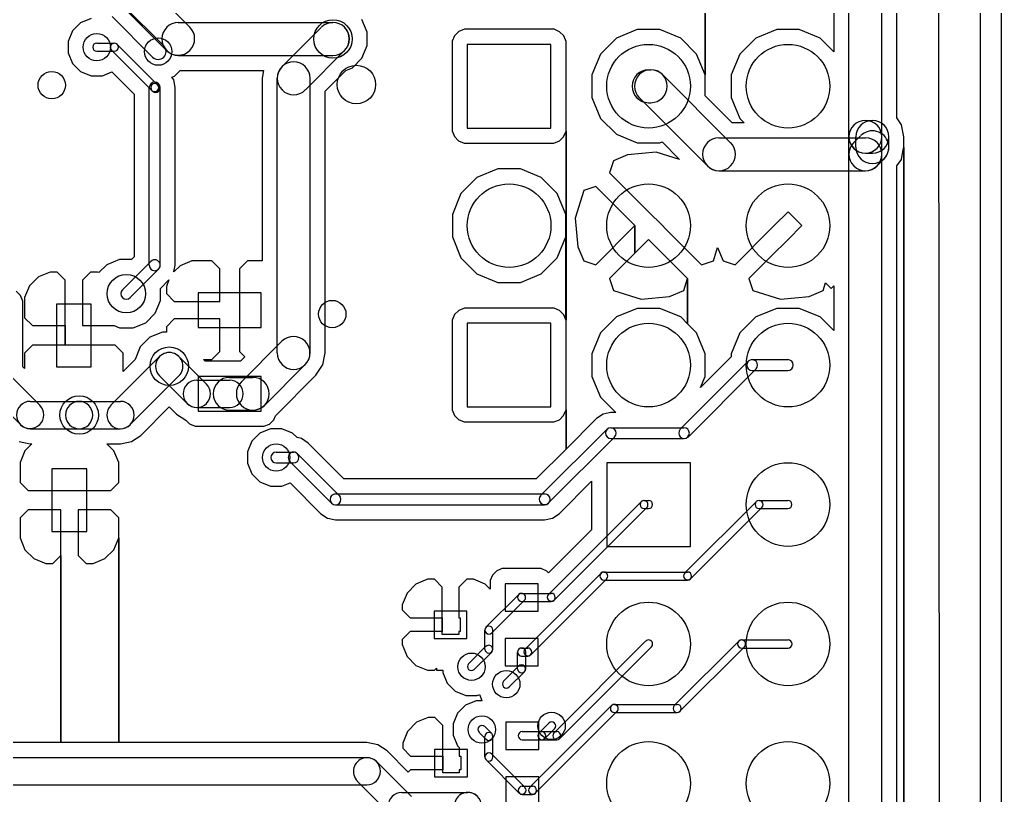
# Model space of a CAD drawing. Extents: x 32880 to 68030, y 27285 to 49782.
# Drawn here: x 60990 to 68030, y 32084 to 37648 of the extents above; entities that cross this region are included whole.
import ezdxf

# ---------------------------------------------------------------- set-up
doc = ezdxf.new("R2010")
doc.units = 0
doc.layers.add('BLACK', color=1, linetype='CONTINUOUS')

msp = doc.modelspace()

# ---------------------------------------------------------------- linework, layer by layer
at = {"layer": 'BLACK'}
for p, q in [((67880, 29207), (67880, 48207)), ((68030, 29207), (68030, 48207)), ((67574, 47912), (67585, 29401)), ((67574, 47912), (67585, 29401)), ((66937, 36808), (66937, 46382)), ((67173, 36808), (67173, 46382)), ((67281, 36943), (67281, 46382)), ((67281, 36943), (67281, 46382)), ((61689, 38115), (62210, 37594)), ((65907, 37251), (65907, 38089)), ((65907, 38089), (65907, 37251)), ((65907, 37251), (65907, 38089)), ((65907, 38089), (65907, 37251)), ((61522, 37948), (62043, 37427)), ((66829, 37923), (66829, 37417)), ((66829, 37923), (66829, 37417)), ((62023, 37459), (61733, 37749)), ((61943, 37379), (61653, 37669)), ((61426, 37625), (61368, 37567)), ((61426, 37625), (61368, 37567)), ((61502, 37656), (61426, 37625)), ((61502, 37656), (61426, 37625)), ((62128, 37627), (63236, 37627)), ((63482, 37558), (63445, 37648)), ((63482, 37558), (63445, 37648)), ((61368, 37567), (61337, 37491)), ((61368, 37567), (61337, 37491)), ((63153, 37592), (62872, 37311)), ((63482, 37461), (63482, 37558)), ((63482, 37461), (63482, 37558)), ((64109, 37532), (64092, 37492)), ((64109, 37532), (64092, 37492)), ((64139, 37562), (64109, 37532)), ((64139, 37562), (64109, 37532)), ((64179, 37578), (64139, 37562)), ((64179, 37578), (64139, 37562)), ((64779, 37578), (64179, 37578)), ((64779, 37578), (64179, 37578)), ((64822, 37578), (64779, 37578)), ((64822, 37578), (64779, 37578)), ((64862, 37561), (64822, 37578)), ((64862, 37561), (64822, 37578)), ((64892, 37531), (64862, 37561)), ((64892, 37531), (64862, 37561)), ((64908, 37491), (64892, 37531)), ((64908, 37491), (64892, 37531)), ((65419, 37577), (65269, 37515)), ((65419, 37577), (65269, 37515)), ((65581, 37577), (65419, 37577)), ((65581, 37577), (65419, 37577)), ((65731, 37515), (65581, 37577)), ((65731, 37515), (65581, 37577)), ((66419, 37577), (66269, 37515)), ((66419, 37577), (66269, 37515)), ((66581, 37577), (66419, 37577)), ((66581, 37577), (66419, 37577)), ((66731, 37515), (66581, 37577)), ((66731, 37515), (66581, 37577)), ((61337, 37491), (61337, 37409)), ((61337, 37491), (61337, 37409)), ((61543, 37479), (61669, 37479)), ((61690, 37470), (61979, 37181)), ((63445, 37370), (63482, 37461)), ((63445, 37370), (63482, 37461)), ((64092, 37492), (64092, 37449)), ((64092, 37492), (64092, 37449)), ((64800, 37470), (64200, 37470)), ((64200, 37470), (64200, 36870)), ((64800, 36870), (64800, 37470)), ((64908, 36891), (64908, 37491)), ((64908, 36891), (64908, 37491)), ((65269, 37515), (65155, 37401)), ((65269, 37515), (65155, 37401)), ((65845, 37401), (65731, 37515)), ((65845, 37401), (65731, 37515)), ((66269, 37515), (66155, 37401)), ((66269, 37515), (66155, 37401)), ((66829, 37417), (66731, 37515)), ((66829, 37417), (66731, 37515)), ((61337, 37409), (61368, 37333)), ((61337, 37409), (61368, 37333)), ((61543, 37421), (61669, 37421)), ((61649, 37429), (61938, 37140)), ((62128, 37391), (63236, 37391)), ((63320, 37425), (63039, 37144)), ((64092, 37449), (64092, 36849)), ((64092, 37449), (64092, 36849)), ((65155, 37401), (65093, 37251)), ((65155, 37401), (65093, 37251)), ((65907, 37251), (65845, 37401)), ((65907, 37251), (65845, 37401)), ((66155, 37401), (66093, 37251)), ((66155, 37401), (66093, 37251)), ((61368, 37333), (61426, 37275)), ((61368, 37333), (61426, 37275)), ((63376, 37301), (63445, 37370)), ((63376, 37301), (63445, 37370)), ((61426, 37275), (61502, 37244)), ((61426, 37275), (61502, 37244)), ((61502, 37244), (61584, 37244)), ((61502, 37244), (61584, 37244)), ((61584, 37244), (61652, 37273)), ((61584, 37244), (61652, 37273)), ((61652, 37273), (61812, 37113)), ((61652, 37273), (61812, 37113)), ((62082, 37236), (62101, 37243)), ((62082, 37236), (62101, 37243)), ((62101, 37243), (62141, 37283)), ((62101, 37243), (62141, 37283)), ((62141, 37283), (62739, 37283)), ((62141, 37283), (62739, 37283)), ((62739, 37283), (62729, 37227)), ((62739, 37283), (62729, 37227)), ((63181, 37134), (63328, 37282)), ((63181, 37134), (63328, 37282)), ((63328, 37282), (63376, 37301)), ((63328, 37282), (63376, 37301)), ((65093, 37251), (65093, 37089)), ((65093, 37251), (65093, 37089)), ((65500, 37288), (65516, 37288)), ((65600, 37253), (66088, 36765)), ((65907, 37100), (65907, 37251)), ((65907, 37100), (65907, 37251)), ((66093, 37251), (66093, 37089)), ((66093, 37251), (66093, 37089)), ((61980, 37180), (61985, 37175)), ((62095, 37216), (62082, 37236)), ((62095, 37216), (62082, 37236)), ((62106, 37160), (62095, 37216)), ((62106, 37160), (62095, 37216)), ((62729, 37227), (62729, 35918)), ((62729, 37227), (62729, 35918)), ((62837, 35257), (62837, 37227)), ((63073, 35257), (63073, 37227)), ((61812, 37113), (61812, 35947)), ((61812, 37113), (61812, 35947)), ((61920, 35886), (61920, 37160)), ((61939, 37139), (61944, 37134)), ((61998, 35886), (61998, 37160)), ((62106, 35886), (62106, 37160)), ((62106, 35886), (62106, 37160)), ((63181, 35257), (63181, 37134)), ((63181, 35257), (63181, 37134)), ((65093, 37089), (65155, 36939)), ((65093, 37089), (65155, 36939)), ((65434, 37087), (65922, 36599)), ((65500, 37052), (65516, 37052)), ((66099, 36908), (65907, 37100)), ((66099, 36908), (65907, 37100)), ((66093, 37089), (66155, 36939)), ((66093, 37089), (66155, 36939)), ((64908, 36848), (64908, 36891)), ((64908, 36848), (64908, 36891)), ((65155, 36939), (65269, 36825)), ((65155, 36939), (65269, 36825)), ((66186, 36908), (66099, 36908)), ((66186, 36908), (66099, 36908)), ((66155, 36939), (66186, 36908)), ((66155, 36939), (66186, 36908)), ((67055, 36925), (67105, 36925)), ((67314, 36893), (67281, 36943)), ((67314, 36893), (67281, 36943)), ((67331, 36807), (67314, 36893)), ((67331, 36807), (67314, 36893)), ((64092, 36849), (64108, 36809)), ((64092, 36849), (64108, 36809)), ((64200, 36870), (64800, 36870)), ((64891, 36808), (64908, 36848)), ((64891, 36808), (64908, 36848)), ((64908, 35491), (64908, 36848)), ((64908, 36848), (64908, 35491)), ((64908, 35491), (64908, 36848)), ((64908, 36848), (64908, 35491)), ((65269, 36825), (65419, 36763)), ((65269, 36825), (65419, 36763)), ((64108, 36809), (64138, 36779)), ((64108, 36809), (64138, 36779)), ((64138, 36779), (64178, 36762)), ((64138, 36779), (64178, 36762)), ((64178, 36762), (64221, 36762)), ((64178, 36762), (64221, 36762)), ((64221, 36762), (64821, 36762)), ((64221, 36762), (64821, 36762)), ((64821, 36762), (64861, 36778)), ((64821, 36762), (64861, 36778)), ((64861, 36778), (64891, 36808)), ((64861, 36778), (64891, 36808)), ((65419, 36763), (65581, 36763)), ((65419, 36763), (65581, 36763)), ((65581, 36763), (65597, 36770)), ((65581, 36763), (65597, 36770)), ((65597, 36770), (65722, 36645)), ((65597, 36770), (65722, 36645)), ((66005, 36800), (67055, 36800)), ((66937, 31957), (66937, 36807)), ((66972, 36766), (67021, 36815)), ((66987, 36733), (66987, 36807)), ((67173, 31957), (67173, 36807)), ((67223, 36733), (67223, 36807)), ((67331, 36732), (67331, 36807)), ((67331, 36732), (67331, 36807)), ((65554, 36697), (65349, 36678)), ((65554, 36697), (65349, 36678)), ((65722, 36645), (65554, 36697)), ((65722, 36645), (65554, 36697)), ((67055, 36689), (67105, 36689)), ((67314, 36646), (67327, 36714)), ((67314, 36646), (67327, 36714)), ((67327, 36714), (67331, 36731)), ((67327, 36714), (67331, 36731)), ((67331, 36731), (67330, 36732)), ((67330, 36732), (67331, 36732)), ((67331, 36731), (67330, 36732)), ((67330, 36732), (67331, 36732)), ((67331, 29883), (67331, 36731)), ((67331, 36731), (67331, 29883)), ((67331, 29883), (67331, 36731)), ((67331, 36731), (67331, 29883)), ((65248, 36635), (65220, 36549)), ((65248, 36635), (65220, 36549)), ((65349, 36678), (65248, 36635)), ((65349, 36678), (65248, 36635)), ((67139, 36599), (67188, 36648)), ((67281, 36598), (67313, 36645)), ((67281, 36598), (67313, 36645)), ((67313, 36645), (67314, 36646)), ((67313, 36645), (67314, 36646)), ((64419, 36577), (64269, 36515)), ((64419, 36577), (64269, 36515)), ((64581, 36577), (64419, 36577)), ((64581, 36577), (64419, 36577)), ((64731, 36515), (64581, 36577)), ((64731, 36515), (64581, 36577)), ((65220, 36549), (65479, 36290)), ((65220, 36549), (65479, 36290)), ((66005, 36564), (67055, 36564)), ((67281, 36597), (67281, 36598)), ((67281, 36597), (67281, 36598)), ((67281, 31957), (67281, 36597)), ((67281, 31957), (67281, 36597)), ((64269, 36515), (64155, 36401)), ((64269, 36515), (64155, 36401)), ((64845, 36401), (64731, 36515)), ((64845, 36401), (64731, 36515)), ((64155, 36401), (64093, 36251)), ((64155, 36401), (64093, 36251)), ((64907, 36251), (64845, 36401)), ((64907, 36251), (64845, 36401)), ((65035, 36422), (64973, 36224)), ((65035, 36422), (64973, 36224)), ((65121, 36450), (65035, 36422)), ((65121, 36450), (65035, 36422)), ((65401, 36170), (65121, 36450)), ((65401, 36170), (65121, 36450)), ((65479, 36290), (65500, 36269)), ((65479, 36290), (65500, 36269)), ((65500, 36269), (65599, 36170)), ((65500, 36269), (65599, 36170)), ((66401, 36170), (66500, 36269)), ((66401, 36170), (66500, 36269)), ((66500, 36269), (66599, 36170)), ((66500, 36269), (66599, 36170)), ((64093, 36251), (64093, 36089)), ((64093, 36251), (64093, 36089)), ((64907, 36089), (64907, 36251)), ((64907, 36089), (64907, 36251)), ((64973, 36224), (64992, 36019)), ((64973, 36224), (64992, 36019)), ((65121, 35890), (65401, 36170)), ((65121, 35890), (65401, 36170)), ((65401, 35972), (65401, 36170)), ((65401, 36170), (65401, 35972)), ((65401, 35972), (65401, 36170)), ((65401, 36170), (65401, 35972)), ((65599, 36170), (65620, 36149)), ((65599, 36170), (65620, 36149)), ((65620, 36149), (65879, 35890)), ((65620, 36149), (65879, 35890)), ((66121, 35890), (66380, 36149)), ((66121, 35890), (66380, 36149)), ((66380, 36149), (66401, 36170)), ((66380, 36149), (66401, 36170)), ((66599, 36170), (66500, 36071)), ((66599, 36170), (66500, 36071)), ((64093, 36089), (64155, 35939)), ((64093, 36089), (64155, 35939)), ((64845, 35939), (64907, 36089)), ((64845, 35939), (64907, 36089)), ((64907, 35494), (64907, 36089)), ((64907, 36089), (64907, 35494)), ((64907, 35494), (64907, 36089)), ((64907, 36089), (64907, 35494)), ((65500, 36071), (65401, 35972)), ((65500, 36071), (65401, 35972)), ((65780, 35791), (65500, 36071)), ((65780, 35791), (65500, 36071)), ((66479, 36050), (66401, 35972)), ((66479, 36050), (66401, 35972)), ((66500, 36071), (66479, 36050)), ((66500, 36071), (66479, 36050)), ((64992, 36019), (65035, 35918)), ((64992, 36019), (65035, 35918)), ((65965, 35918), (65994, 36013)), ((65965, 35918), (65994, 36013)), ((65994, 36013), (66035, 35918)), ((65994, 36013), (66035, 35918)), ((61706, 35927), (61616, 35890)), ((61706, 35927), (61616, 35890)), ((61792, 35927), (61706, 35927)), ((61792, 35927), (61706, 35927)), ((61728, 35710), (61931, 35913)), ((61812, 35947), (61792, 35927)), ((61812, 35947), (61792, 35927)), ((62225, 35918), (62141, 35883)), ((62225, 35918), (62141, 35883)), ((62316, 35918), (62225, 35918)), ((62316, 35918), (62225, 35918)), ((62369, 35918), (62316, 35918)), ((62369, 35918), (62316, 35918)), ((62426, 35861), (62369, 35918)), ((62426, 35861), (62369, 35918)), ((62623, 35918), (62566, 35861)), ((62623, 35918), (62566, 35861)), ((62676, 35918), (62623, 35918)), ((62676, 35918), (62623, 35918)), ((62729, 35918), (62676, 35918)), ((62729, 35918), (62676, 35918)), ((64155, 35939), (64269, 35825)), ((64155, 35939), (64269, 35825)), ((64731, 35825), (64845, 35939)), ((64731, 35825), (64845, 35939)), ((65035, 35918), (65121, 35890)), ((65035, 35918), (65121, 35890)), ((65401, 35972), (65220, 35791)), ((65401, 35972), (65220, 35791)), ((65879, 35890), (65965, 35918)), ((65879, 35890), (65965, 35918)), ((66035, 35918), (66121, 35890)), ((66035, 35918), (66121, 35890)), ((66401, 35972), (66220, 35791)), ((66401, 35972), (66220, 35791)), ((61209, 35837), (61125, 35802)), ((61209, 35837), (61125, 35802)), ((61260, 35837), (61209, 35837)), ((61260, 35837), (61209, 35837)), ((61317, 35780), (61260, 35837)), ((61317, 35780), (61260, 35837)), ((61498, 35837), (61441, 35780)), ((61498, 35837), (61441, 35780)), ((61549, 35837), (61498, 35837)), ((61549, 35837), (61498, 35837)), ((61558, 35833), (61549, 35837)), ((61558, 35833), (61549, 35837)), ((61616, 35890), (61558, 35833)), ((61616, 35890), (61558, 35833)), ((61783, 35655), (61986, 35858)), ((62096, 35838), (62106, 35886)), ((62096, 35838), (62106, 35886)), ((62141, 35883), (62096, 35838)), ((62141, 35883), (62096, 35838)), ((62426, 35626), (62426, 35861)), ((62426, 35626), (62426, 35861)), ((62566, 35861), (62566, 35664)), ((62566, 35861), (62566, 35664)), ((61125, 35802), (61060, 35738)), ((61125, 35802), (61060, 35738)), ((61317, 35453), (61317, 35780)), ((61317, 35453), (61317, 35780)), ((61441, 35780), (61441, 35453)), ((61441, 35780), (61441, 35453)), ((62000, 35719), (62061, 35781)), ((62000, 35719), (62061, 35781)), ((62061, 35781), (62042, 35734)), ((62061, 35781), (62042, 35734)), ((64269, 35825), (64419, 35763)), ((64269, 35825), (64419, 35763)), ((64581, 35763), (64731, 35825)), ((64581, 35763), (64731, 35825)), ((65220, 35791), (65248, 35705)), ((65220, 35791), (65248, 35705)), ((65752, 35705), (65780, 35791)), ((65752, 35705), (65780, 35791)), ((65780, 35466), (65780, 35791)), ((65780, 35791), (65780, 35466)), ((65780, 35466), (65780, 35791)), ((65780, 35791), (65780, 35466)), ((66220, 35791), (66248, 35705)), ((66220, 35791), (66248, 35705)), ((60996, 35669), (60966, 35699)), ((60996, 35669), (60966, 35699)), ((61060, 35738), (61025, 35654)), ((61060, 35738), (61025, 35654)), ((62000, 35634), (62000, 35719)), ((62000, 35634), (62000, 35719)), ((62042, 35734), (62042, 35683)), ((62042, 35734), (62042, 35683)), ((64419, 35763), (64581, 35763)), ((64419, 35763), (64581, 35763)), ((65248, 35705), (65446, 35643)), ((65248, 35705), (65446, 35643)), ((65651, 35662), (65752, 35705)), ((65651, 35662), (65752, 35705)), ((66248, 35705), (66446, 35643)), ((66248, 35705), (66446, 35643)), ((66651, 35662), (66752, 35705)), ((66651, 35662), (66752, 35705)), ((66752, 35705), (66769, 35760)), ((66752, 35705), (66769, 35760)), ((66769, 35760), (66780, 35749)), ((66769, 35760), (66780, 35749)), ((66780, 35749), (66810, 35719)), ((66780, 35749), (66810, 35719)), ((66810, 35719), (66829, 35738)), ((66810, 35719), (66829, 35738)), ((66829, 35738), (66829, 35417)), ((66829, 35738), (66829, 35417)), ((61012, 35629), (60996, 35669)), ((61012, 35629), (60996, 35669)), ((61012, 35179), (61012, 35629)), ((61012, 35179), (61012, 35629)), ((61025, 35654), (61025, 35563)), ((61025, 35654), (61025, 35563)), ((61963, 35543), (62000, 35634)), ((61963, 35543), (62000, 35634)), ((62042, 35683), (62099, 35626)), ((62042, 35683), (62099, 35626)), ((62099, 35626), (62426, 35626)), ((62099, 35626), (62426, 35626)), ((62721, 35689), (62271, 35689)), ((62271, 35689), (62271, 35439)), ((62566, 35664), (62566, 35626)), ((62566, 35664), (62566, 35626)), ((62566, 35626), (62566, 35502)), ((62566, 35626), (62566, 35502)), ((62721, 35439), (62721, 35689)), ((65446, 35643), (65651, 35662)), ((65446, 35643), (65651, 35662)), ((66446, 35643), (66651, 35662)), ((66446, 35643), (66651, 35662)), ((61025, 35563), (61025, 35510)), ((61025, 35563), (61025, 35510)), ((61254, 35608), (61254, 35158)), ((61504, 35608), (61254, 35608)), ((61504, 35158), (61504, 35608)), ((64139, 35562), (64109, 35532)), ((64139, 35562), (64109, 35532)), ((64179, 35578), (64139, 35562)), ((64179, 35578), (64139, 35562)), ((64779, 35578), (64179, 35578)), ((64779, 35578), (64179, 35578)), ((64822, 35578), (64779, 35578)), ((64822, 35578), (64779, 35578)), ((64862, 35561), (64822, 35578)), ((64862, 35561), (64822, 35578)), ((64892, 35531), (64862, 35561)), ((64892, 35531), (64862, 35561)), ((65419, 35577), (65269, 35515)), ((65419, 35577), (65269, 35515)), ((65581, 35577), (65419, 35577)), ((65581, 35577), (65419, 35577)), ((65731, 35515), (65581, 35577)), ((65731, 35515), (65581, 35577)), ((66419, 35577), (66269, 35515)), ((66419, 35577), (66269, 35515)), ((66581, 35577), (66419, 35577)), ((66581, 35577), (66419, 35577)), ((66731, 35515), (66581, 35577)), ((66731, 35515), (66581, 35577)), ((61025, 35510), (61082, 35453)), ((61025, 35510), (61082, 35453)), ((61894, 35474), (61963, 35543)), ((61894, 35474), (61963, 35543)), ((62099, 35502), (62042, 35445)), ((62099, 35502), (62042, 35445)), ((62426, 35502), (62099, 35502)), ((62426, 35502), (62099, 35502)), ((62426, 35267), (62426, 35502)), ((62426, 35267), (62426, 35502)), ((62566, 35502), (62566, 35464)), ((62566, 35502), (62566, 35464)), ((64109, 35532), (64092, 35492)), ((64109, 35532), (64092, 35492)), ((64092, 35492), (64092, 35449)), ((64092, 35492), (64092, 35449)), ((64907, 35494), (64892, 35531)), ((64907, 35494), (64892, 35531)), ((64908, 35491), (64907, 35494)), ((64908, 35491), (64907, 35494)), ((64908, 34891), (64908, 35491)), ((64908, 34891), (64908, 35491)), ((65269, 35515), (65155, 35401)), ((65269, 35515), (65155, 35401)), ((65780, 35466), (65731, 35515)), ((65780, 35466), (65731, 35515)), ((66269, 35515), (66155, 35401)), ((66269, 35515), (66155, 35401)), ((66780, 35466), (66731, 35515)), ((66780, 35466), (66731, 35515)), ((61082, 35453), (61317, 35453)), ((61082, 35453), (61317, 35453)), ((61317, 35313), (61317, 35453)), ((61317, 35453), (61317, 35313)), ((61317, 35313), (61317, 35453)), ((61317, 35453), (61317, 35313)), ((61441, 35453), (61667, 35453)), ((61441, 35453), (61667, 35453)), ((61667, 35453), (61707, 35437)), ((61667, 35453), (61707, 35437)), ((61707, 35437), (61804, 35437)), ((61707, 35437), (61804, 35437)), ((61804, 35437), (61894, 35474)), ((61804, 35437), (61894, 35474)), ((62042, 35445), (62042, 35407)), ((62042, 35445), (62042, 35407)), ((62271, 35439), (62721, 35439)), ((62566, 35464), (62566, 35267)), ((62566, 35464), (62566, 35267)), ((64092, 35449), (64092, 34849)), ((64092, 35449), (64092, 34849)), ((64800, 35470), (64200, 35470)), ((64200, 35470), (64200, 34870)), ((64800, 34870), (64800, 35470)), ((65845, 35401), (65780, 35466)), ((65845, 35401), (65780, 35466)), ((66829, 35417), (66780, 35466)), ((66829, 35417), (66780, 35466)), ((61924, 35370), (61855, 35301)), ((61924, 35370), (61855, 35301)), ((62014, 35407), (61924, 35370)), ((62014, 35407), (61924, 35370)), ((62042, 35407), (62014, 35407)), ((62042, 35407), (62014, 35407)), ((62871, 35341), (62578, 35048)), ((65155, 35401), (65093, 35251)), ((65155, 35401), (65093, 35251)), ((65907, 35251), (65845, 35401)), ((65907, 35251), (65845, 35401)), ((66155, 35401), (66093, 35251)), ((66155, 35401), (66093, 35251)), ((61082, 35313), (61025, 35256)), ((61082, 35313), (61025, 35256)), ((61279, 35313), (61082, 35313)), ((61279, 35313), (61082, 35313)), ((61317, 35313), (61279, 35313)), ((61317, 35313), (61279, 35313)), ((61441, 35313), (61317, 35313)), ((61441, 35313), (61317, 35313)), ((61479, 35313), (61441, 35313)), ((61479, 35313), (61441, 35313)), ((61676, 35313), (61479, 35313)), ((61676, 35313), (61479, 35313)), ((61733, 35256), (61676, 35313)), ((61733, 35256), (61676, 35313)), ((61855, 35301), (61818, 35210)), ((61855, 35301), (61818, 35210)), ((61025, 35256), (61025, 35203)), ((61025, 35256), (61025, 35203)), ((61025, 35203), (61025, 35145)), ((61025, 35203), (61025, 35145)), ((61644, 34882), (61993, 35231)), ((61733, 35203), (61733, 35256)), ((61733, 35203), (61733, 35256)), ((61818, 35209), (61733, 35124)), ((61818, 35209), (61733, 35124)), ((61733, 35124), (61733, 35203)), ((61733, 35124), (61733, 35203)), ((61818, 35210), (61818, 35209)), ((61818, 35210), (61818, 35209)), ((62132, 35231), (62330, 35033)), ((62308, 35209), (62308, 35210)), ((62308, 35210), (62316, 35210)), ((62308, 35209), (62308, 35210)), ((62308, 35210), (62316, 35210)), ((62320, 35197), (62308, 35209)), ((62320, 35197), (62308, 35209)), ((62316, 35210), (62369, 35210)), ((62316, 35210), (62369, 35210)), ((62369, 35210), (62426, 35267)), ((62369, 35210), (62426, 35267)), ((62566, 35267), (62605, 35228)), ((62566, 35267), (62605, 35228)), ((62605, 35228), (62575, 35197)), ((62605, 35228), (62575, 35197)), ((63164, 35171), (63181, 35257)), ((63164, 35171), (63181, 35257)), ((65093, 35251), (65093, 35089)), ((65093, 35251), (65093, 35089)), ((66093, 35228), (65873, 35009)), ((66093, 35228), (65873, 35009)), ((65907, 35089), (65907, 35251)), ((65907, 35089), (65907, 35251)), ((66093, 35251), (66093, 35228)), ((66093, 35251), (66093, 35228)), ((66243, 35209), (66499, 35209)), ((60848, 35168), (61134, 34882)), ((61012, 35158), (61012, 35179)), ((61012, 35158), (61012, 35179)), ((61025, 35145), (61012, 35158)), ((61025, 35145), (61012, 35158)), ((61254, 35158), (61504, 35158)), ((62575, 35197), (62320, 35197)), ((62575, 35197), (62320, 35197)), ((63038, 35174), (62745, 34881)), ((63115, 35097), (63163, 35170)), ((63115, 35097), (63163, 35170)), ((63163, 35170), (63164, 35171)), ((63163, 35170), (63164, 35171)), ((66215, 35198), (65727, 34710)), ((66271, 35142), (65783, 34654)), ((66243, 35131), (66499, 35131)), ((61783, 34743), (62132, 35092)), ((61994, 35093), (62192, 34895)), ((62261, 35062), (62495, 35062)), ((62721, 35089), (62271, 35089)), ((62271, 35089), (62271, 34839)), ((62496, 35082), (62662, 35082)), ((62721, 34839), (62721, 35089)), ((62824, 34807), (63115, 35097)), ((62824, 34807), (63115, 35097)), ((65093, 35089), (65155, 34939)), ((65093, 35089), (65155, 34939)), ((65873, 35009), (65907, 35089)), ((65873, 35009), (65907, 35089)), ((60710, 35030), (60996, 34744)), ((65155, 34939), (65265, 34829)), ((65155, 34939), (65265, 34829)), ((61066, 34910), (61416, 34910)), ((61417, 34910), (61713, 34910)), ((61859, 34666), (62062, 34871)), ((61859, 34666), (62062, 34871)), ((62062, 34871), (62115, 34818)), ((62062, 34871), (62115, 34818)), ((62261, 34866), (62495, 34866)), ((64092, 34849), (64108, 34809)), ((64092, 34849), (64108, 34809)), ((64200, 34870), (64800, 34870)), ((64908, 34848), (64908, 34891)), ((64908, 34848), (64908, 34891)), ((62115, 34818), (62182, 34774)), ((62115, 34818), (62182, 34774)), ((62271, 34839), (62721, 34839)), ((62496, 34846), (62662, 34846)), ((62812, 34777), (62824, 34807)), ((62812, 34777), (62824, 34807)), ((64108, 34809), (64138, 34779)), ((64108, 34809), (64138, 34779)), ((64138, 34779), (64178, 34762)), ((64138, 34779), (64178, 34762)), ((64821, 34762), (64861, 34778)), ((64821, 34762), (64861, 34778)), ((64861, 34778), (64891, 34808)), ((64861, 34778), (64891, 34808)), ((64891, 34808), (64908, 34848)), ((64891, 34808), (64908, 34848)), ((64908, 34568), (64908, 34848)), ((64908, 34848), (64908, 34568)), ((64908, 34568), (64908, 34848)), ((64908, 34848), (64908, 34568)), ((65124, 34784), (64908, 34568)), ((65124, 34784), (64908, 34568)), ((65126, 34786), (65124, 34784)), ((65126, 34786), (65124, 34784)), ((65174, 34818), (65126, 34786)), ((65174, 34818), (65126, 34786)), ((65218, 34827), (65174, 34818)), ((65218, 34827), (65174, 34818)), ((65229, 34829), (65218, 34827)), ((65229, 34829), (65218, 34827)), ((65230, 34829), (65229, 34829)), ((65230, 34829), (65229, 34829)), ((65265, 34829), (65230, 34829)), ((65265, 34829), (65230, 34829)), ((61066, 34714), (61416, 34714)), ((61417, 34714), (61713, 34714)), ((62182, 34774), (62183, 34774)), ((62182, 34774), (62183, 34774)), ((62183, 34774), (62209, 34748)), ((62183, 34774), (62209, 34748)), ((62209, 34748), (62249, 34731)), ((62209, 34748), (62249, 34731)), ((62249, 34731), (62292, 34731)), ((62249, 34731), (62292, 34731)), ((62292, 34731), (62742, 34731)), ((62292, 34731), (62742, 34731)), ((62789, 34713), (62713, 34682)), ((62789, 34713), (62713, 34682)), ((62742, 34731), (62782, 34747)), ((62742, 34731), (62782, 34747)), ((62782, 34747), (62812, 34777)), ((62782, 34747), (62812, 34777)), ((62871, 34713), (62789, 34713)), ((62871, 34713), (62789, 34713)), ((62947, 34682), (62871, 34713)), ((62947, 34682), (62871, 34713)), ((64178, 34762), (64221, 34762)), ((64178, 34762), (64221, 34762)), ((64221, 34762), (64821, 34762)), ((64221, 34762), (64821, 34762)), ((65201, 34709), (64728, 34236)), ((65230, 34721), (65754, 34721)), ((61792, 34622), (61859, 34666)), ((61792, 34622), (61859, 34666)), ((62713, 34682), (62655, 34624)), ((62713, 34682), (62655, 34624)), ((62979, 34650), (62947, 34682)), ((62979, 34650), (62947, 34682)), ((63012, 34643), (62979, 34650)), ((63012, 34643), (62979, 34650)), ((63059, 34611), (63012, 34643)), ((63059, 34611), (63012, 34643)), ((65256, 34654), (64783, 34181)), ((65230, 34643), (65754, 34643)), ((60987, 34622), (61065, 34606)), ((60987, 34622), (61065, 34606)), ((61078, 34606), (61028, 34556)), ((61078, 34606), (61028, 34556)), ((61065, 34606), (61065, 34607)), ((61065, 34607), (61066, 34606)), ((61065, 34606), (61065, 34607)), ((61065, 34607), (61066, 34606)), ((61066, 34606), (61078, 34606)), ((61066, 34606), (61078, 34606)), ((61666, 34556), (61615, 34606)), ((61615, 34606), (61713, 34606)), ((61666, 34556), (61615, 34606)), ((61615, 34606), (61713, 34606)), ((61713, 34606), (61791, 34622)), ((61713, 34606), (61791, 34622)), ((61791, 34622), (61792, 34622)), ((61791, 34622), (61792, 34622)), ((62655, 34624), (62624, 34548)), ((62655, 34624), (62624, 34548)), ((63316, 34354), (63059, 34611)), ((63316, 34354), (63059, 34611)), ((64908, 34568), (64694, 34354)), ((64908, 34568), (64694, 34354)), ((61028, 34556), (60993, 34472)), ((61028, 34556), (60993, 34472)), ((61701, 34472), (61666, 34556)), ((61701, 34472), (61666, 34556)), ((62624, 34548), (62624, 34466)), ((62624, 34548), (62624, 34466)), ((62830, 34546), (62954, 34546)), ((63282, 34235), (62983, 34534)), ((60993, 34472), (60993, 34381)), ((60993, 34472), (60993, 34381)), ((61222, 34426), (61222, 33976)), ((61472, 34426), (61222, 34426)), ((61472, 33976), (61472, 34426)), ((61701, 34381), (61701, 34472)), ((61701, 34381), (61701, 34472)), ((62624, 34466), (62655, 34390)), ((62624, 34466), (62655, 34390)), ((62830, 34468), (62954, 34468)), ((63227, 34180), (62928, 34479)), ((65800, 34470), (65200, 34470)), ((65200, 34470), (65200, 33870)), ((65800, 33870), (65800, 34470)), ((60993, 34381), (60993, 34328)), ((60993, 34381), (60993, 34328)), ((61701, 34328), (61701, 34381)), ((61701, 34328), (61701, 34381)), ((62655, 34390), (62713, 34332)), ((62655, 34390), (62713, 34332)), ((60993, 34328), (61050, 34271)), ((60993, 34328), (61050, 34271)), ((61644, 34271), (61701, 34328)), ((61644, 34271), (61701, 34328)), ((62713, 34332), (62789, 34301)), ((62713, 34332), (62789, 34301)), ((62789, 34301), (62871, 34301)), ((62789, 34301), (62871, 34301)), ((62871, 34301), (62929, 34325)), ((62871, 34301), (62929, 34325)), ((62929, 34325), (63151, 34103)), ((62929, 34325), (63151, 34103)), ((64694, 34354), (63316, 34354)), ((64694, 34354), (63316, 34354)), ((64859, 34103), (65092, 34337)), ((64859, 34103), (65092, 34337)), ((65092, 34337), (65092, 33988)), ((65092, 34337), (65092, 33988)), ((61050, 34271), (61247, 34271)), ((61050, 34271), (61247, 34271)), ((61247, 34271), (61285, 34271)), ((61247, 34271), (61285, 34271)), ((61285, 34271), (61409, 34271)), ((61285, 34271), (61409, 34271)), ((61409, 34271), (61447, 34271)), ((61409, 34271), (61447, 34271)), ((61447, 34271), (61644, 34271)), ((61447, 34271), (61644, 34271)), ((63255, 34246), (64755, 34246)), ((63255, 34168), (64755, 34168)), ((64782, 33525), (65447, 34190)), ((64823, 33484), (65488, 34149)), ((65468, 34199), (65500, 34199)), ((66271, 34190), (65760, 33679)), ((66312, 34149), (65801, 33638)), ((66293, 34199), (66499, 34199)), ((61050, 34131), (60993, 34074)), ((61050, 34131), (60993, 34074)), ((60993, 34074), (60993, 34021)), ((60993, 34074), (60993, 34021)), ((61285, 34131), (61050, 34131)), ((61285, 34131), (61050, 34131)), ((61285, 33804), (61285, 34131)), ((61285, 33804), (61285, 34131)), ((61644, 34131), (61409, 34131)), ((61409, 34131), (61409, 33804)), ((61644, 34131), (61409, 34131)), ((61409, 34131), (61409, 33804)), ((61701, 34074), (61644, 34131)), ((61701, 34074), (61644, 34131)), ((61701, 34021), (61701, 34074)), ((61701, 34021), (61701, 34074)), ((63151, 34103), (63198, 34071)), ((63151, 34103), (63198, 34071)), ((64812, 34071), (64859, 34103)), ((64812, 34071), (64859, 34103)), ((65468, 34141), (65500, 34141)), ((66293, 34141), (66499, 34141)), ((60993, 34021), (60993, 33930)), ((60993, 34021), (60993, 33930)), ((61701, 33930), (61701, 34021)), ((61701, 33930), (61701, 34021)), ((63198, 34071), (63199, 34071)), ((63198, 34071), (63199, 34071)), ((63199, 34071), (63255, 34060)), ((63199, 34071), (63255, 34060)), ((63255, 34060), (64755, 34060)), ((63255, 34060), (64755, 34060)), ((64755, 34060), (64811, 34071)), ((64755, 34060), (64811, 34071)), ((64811, 34071), (64812, 34071)), ((64811, 34071), (64812, 34071)), ((61222, 33976), (61472, 33976)), ((65092, 33988), (64783, 33680)), ((65092, 33988), (64783, 33680)), ((60993, 33930), (61028, 33846)), ((60993, 33930), (61028, 33846)), ((61666, 33846), (61701, 33930)), ((61666, 33846), (61701, 33930)), ((61701, 32463), (61701, 33930)), ((61701, 33930), (61701, 32463)), ((61701, 32463), (61701, 33930)), ((61701, 33930), (61701, 32463)), ((65200, 33870), (65800, 33870)), ((61028, 33846), (61093, 33782)), ((61028, 33846), (61093, 33782)), ((61228, 33747), (61285, 33804)), ((61228, 33747), (61285, 33804)), ((61285, 32463), (61285, 33804)), ((61285, 33804), (61285, 32463)), ((61285, 32463), (61285, 33804)), ((61285, 33804), (61285, 32463)), ((61409, 33804), (61466, 33747)), ((61409, 33804), (61466, 33747)), ((61601, 33782), (61666, 33846)), ((61601, 33782), (61666, 33846)), ((61093, 33782), (61177, 33747)), ((61093, 33782), (61177, 33747)), ((61177, 33747), (61228, 33747)), ((61177, 33747), (61228, 33747)), ((61466, 33747), (61517, 33747)), ((61466, 33747), (61517, 33747)), ((61517, 33747), (61601, 33782)), ((61517, 33747), (61601, 33782)), ((64381, 33664), (64364, 33624)), ((64381, 33664), (64364, 33624)), ((64411, 33694), (64381, 33664)), ((64411, 33694), (64381, 33664)), ((64451, 33710), (64411, 33694)), ((64451, 33710), (64411, 33694)), ((64687, 33710), (64451, 33710)), ((64687, 33710), (64451, 33710)), ((65159, 33678), (64614, 33133)), ((64730, 33710), (64687, 33710)), ((64730, 33710), (64687, 33710)), ((64770, 33693), (64730, 33710)), ((64770, 33693), (64730, 33710)), ((64783, 33680), (64770, 33693)), ((64783, 33680), (64770, 33693)), ((65180, 33686), (65780, 33686)), ((63832, 33600), (63768, 33535)), ((63832, 33600), (63768, 33535)), ((63916, 33635), (63832, 33600)), ((63916, 33635), (63832, 33600)), ((63964, 33635), (63916, 33635)), ((63964, 33635), (63916, 33635)), ((64021, 33578), (63964, 33635)), ((64021, 33578), (63964, 33635)), ((64196, 33635), (64139, 33578)), ((64196, 33635), (64139, 33578)), ((64244, 33635), (64196, 33635)), ((64244, 33635), (64196, 33635)), ((64328, 33600), (64244, 33635)), ((64328, 33600), (64244, 33635)), ((64364, 33564), (64328, 33600)), ((64364, 33564), (64328, 33600)), ((64364, 33624), (64364, 33581)), ((64364, 33624), (64364, 33581)), ((64364, 33581), (64364, 33564)), ((64364, 33581), (64364, 33564)), ((64708, 33602), (64472, 33602)), ((64472, 33602), (64472, 33406)), ((65200, 33637), (64655, 33092)), ((64708, 33406), (64708, 33602)), ((65180, 33628), (65780, 33628)), ((63768, 33535), (63733, 33451)), ((63768, 33535), (63733, 33451)), ((64021, 33357), (64021, 33578)), ((64021, 33357), (64021, 33578)), ((64139, 33578), (64139, 33357)), ((64139, 33578), (64139, 33357)), ((64334, 33290), (64569, 33525)), ((64590, 33533), (64802, 33533)), ((63733, 33451), (63733, 33414)), ((63733, 33451), (63733, 33414)), ((64375, 33249), (64610, 33484)), ((64590, 33475), (64802, 33475)), ((63733, 33414), (63790, 33357)), ((63733, 33414), (63790, 33357)), ((64198, 33406), (63962, 33406)), ((63962, 33406), (63962, 33210)), ((64198, 33210), (64198, 33406)), ((64472, 33406), (64708, 33406)), ((63790, 33357), (64021, 33357)), ((63790, 33357), (64021, 33357)), ((64021, 33259), (64021, 33357)), ((64021, 33357), (64021, 33259)), ((64021, 33259), (64021, 33357)), ((64021, 33357), (64021, 33259)), ((64139, 33357), (64150, 33357)), ((64139, 33357), (64150, 33357)), ((64150, 33357), (64150, 33259)), ((64150, 33357), (64150, 33259)), ((63790, 33259), (63733, 33202)), ((63790, 33259), (63733, 33202)), ((64021, 33259), (63790, 33259)), ((64021, 33259), (63790, 33259)), ((64021, 33238), (64021, 33259)), ((64021, 33238), (64021, 33259)), ((64139, 33238), (64021, 33238)), ((64139, 33238), (64021, 33238)), ((64150, 33259), (64139, 33259)), ((64139, 33259), (64139, 33238)), ((64150, 33259), (64139, 33259)), ((64139, 33259), (64139, 33238)), ((64326, 33133), (64326, 33269)), ((64384, 33133), (64384, 33269)), ((63733, 33202), (63733, 33165)), ((63733, 33202), (63733, 33165)), ((63733, 33165), (63768, 33081)), ((63733, 33165), (63768, 33081)), ((63962, 33210), (64198, 33210)), ((64708, 33210), (64472, 33210)), ((64472, 33210), (64472, 33014)), ((64708, 33014), (64708, 33210)), ((64822, 32533), (65479, 33190)), ((65684, 32728), (66147, 33191)), ((66168, 33199), (66500, 33199)), ((64209, 33028), (64334, 33153)), ((64250, 32987), (64375, 33112)), ((64561, 32992), (64561, 33112)), ((64590, 33141), (64634, 33141)), ((64619, 32992), (64619, 33112)), ((64863, 32492), (65520, 33149)), ((65725, 32687), (66188, 33150)), ((66168, 33141), (66500, 33141)), ((63768, 33081), (63832, 33016)), ((63768, 33081), (63832, 33016)), ((64590, 33083), (64634, 33083)), ((63832, 33016), (63916, 32981)), ((63832, 33016), (63916, 32981)), ((63916, 32981), (63964, 32981)), ((63916, 32981), (63964, 32981)), ((63964, 32981), (63980, 32997)), ((63964, 32981), (63980, 32997)), ((63980, 32997), (63980, 32981)), ((63980, 32997), (63980, 32981)), ((63980, 32981), (64021, 32981)), ((63980, 32981), (64021, 32981)), ((64021, 32981), (64024, 32981)), ((64021, 32981), (64024, 32981)), ((64024, 32981), (64024, 32966)), ((64024, 32981), (64024, 32966)), ((64024, 32966), (64055, 32890)), ((64024, 32966), (64055, 32890)), ((64569, 33012), (64460, 32903)), ((64472, 33014), (64708, 33014)), ((64610, 32971), (64501, 32862)), ((64055, 32890), (64113, 32832)), ((64055, 32890), (64113, 32832)), ((64113, 32832), (64189, 32801)), ((64113, 32832), (64189, 32801)), ((64271, 32801), (64287, 32808)), ((64271, 32801), (64287, 32808)), ((64287, 32808), (64305, 32765)), ((64287, 32808), (64305, 32765)), ((64264, 32763), (64188, 32732)), ((64264, 32763), (64188, 32732)), ((64189, 32801), (64271, 32801)), ((64189, 32801), (64271, 32801)), ((64307, 32763), (64264, 32763)), ((64307, 32763), (64264, 32763)), ((64305, 32765), (64307, 32763)), ((64305, 32765), (64307, 32763)), ((64130, 32674), (64099, 32598)), ((64130, 32674), (64099, 32598)), ((64188, 32732), (64130, 32674)), ((64188, 32732), (64130, 32674)), ((64647, 32141), (65234, 32728)), ((64688, 32100), (65275, 32687)), ((65255, 32736), (65705, 32736)), ((65255, 32678), (65705, 32678)), ((63836, 32608), (63772, 32543)), ((63836, 32608), (63772, 32543)), ((63920, 32643), (63836, 32608)), ((63920, 32643), (63836, 32608)), ((63968, 32643), (63920, 32643)), ((63968, 32643), (63920, 32643)), ((64021, 32590), (63968, 32643)), ((64021, 32590), (63968, 32643)), ((64099, 32598), (64099, 32516)), ((64099, 32598), (64099, 32516)), ((64712, 32610), (64476, 32610)), ((64476, 32610), (64476, 32414)), ((64712, 32414), (64712, 32610)), ((64784, 32602), (64715, 32533)), ((63772, 32543), (63737, 32459)), ((63772, 32543), (63737, 32459)), ((64025, 32586), (64021, 32590)), ((64025, 32586), (64021, 32590)), ((64025, 32365), (64025, 32586)), ((64025, 32365), (64025, 32586)), ((64285, 32536), (64334, 32487)), ((64326, 32577), (64375, 32528)), ((64594, 32541), (64734, 32541)), ((64594, 32541), (64842, 32541)), ((64825, 32561), (64756, 32492)), ((61285, 32463), (58894, 32463)), ((61285, 32463), (58894, 32463)), ((61701, 32463), (61285, 32463)), ((61701, 32463), (61285, 32463)), ((63480, 32463), (61701, 32463)), ((63480, 32463), (61701, 32463)), ((63559, 32447), (63480, 32463)), ((63559, 32447), (63480, 32463)), ((63737, 32459), (63737, 32422)), ((63737, 32459), (63737, 32422)), ((64099, 32516), (64130, 32440)), ((64099, 32516), (64130, 32440)), ((64326, 32359), (64326, 32507)), ((64384, 32359), (64384, 32507)), ((64594, 32483), (64734, 32483)), ((64594, 32483), (64842, 32483)), ((63626, 32403), (63559, 32447)), ((63626, 32403), (63559, 32447)), ((63777, 32251), (63626, 32403)), ((63777, 32251), (63626, 32403)), ((63737, 32422), (63794, 32365)), ((63737, 32422), (63794, 32365)), ((64202, 32414), (63966, 32414)), ((63966, 32414), (63966, 32218)), ((64130, 32440), (64143, 32427)), ((64130, 32440), (64143, 32427)), ((64143, 32427), (64143, 32365)), ((64143, 32427), (64143, 32365)), ((64202, 32218), (64202, 32414)), ((64476, 32414), (64712, 32414)), ((58383, 32355), (63479, 32355)), ((63799, 32077), (63550, 32326)), ((63794, 32365), (64025, 32365)), ((63794, 32365), (64025, 32365)), ((64025, 32267), (64025, 32365)), ((64025, 32365), (64025, 32267)), ((64025, 32267), (64025, 32365)), ((64025, 32365), (64025, 32267)), ((64143, 32365), (64154, 32365)), ((64143, 32365), (64154, 32365)), ((64154, 32365), (64154, 32267)), ((64154, 32365), (64154, 32267)), ((64335, 32338), (64572, 32101)), ((64376, 32379), (64613, 32142)), ((63794, 32267), (63777, 32251)), ((63794, 32267), (63777, 32251)), ((64025, 32267), (63794, 32267)), ((64025, 32267), (63794, 32267)), ((64025, 32246), (64025, 32267)), ((64025, 32246), (64025, 32267)), ((64143, 32246), (64025, 32246)), ((64143, 32246), (64025, 32246)), ((64154, 32267), (64143, 32267)), ((64143, 32267), (64143, 32246)), ((64154, 32267), (64143, 32267)), ((64143, 32267), (64143, 32246)), ((63660, 31938), (63411, 32187)), ((63966, 32218), (64202, 32218)), ((64712, 32218), (64476, 32218)), ((64476, 32218), (64476, 32022)), ((64712, 32022), (64712, 32218)), ((58383, 32159), (63479, 32159)), ((63730, 32105), (64204, 32105)), ((64594, 32149), (64668, 32149)), ((64594, 32091), (64668, 32091))]:
    msp.add_line(p, q, dxfattribs=at)
for centre, radius in [((63237, 37509), 138), ((61543, 37450), 98), ((61984, 37418), 98), ((65500, 37170), 300), ((66500, 37170), 300), ((63405, 37182), 138), ((61220, 37178), 98), ((64500, 36170), 300), ((65500, 36170), 300), ((66500, 36170), 300), ((61755, 35682), 138), ((63232, 35536), 98), ((65500, 35170), 300), ((66500, 35170), 300), ((62063, 35162), 138), ((61417, 34812), 138), ((62830, 34507), 98), ((66500, 34170), 300), ((65500, 33170), 300), ((66500, 33170), 300), ((64230, 33007), 98), ((64480, 32882), 98), ((64805, 32582), 98), ((64305, 32557), 98), ((65500, 32170), 300), ((66500, 32170), 300)]:
    msp.add_circle(centre, radius, dxfattribs=at)
for centre, radius, start, end in [((62128, 37509), 118, 90, 270), ((63237, 37509), 118, -45, 135), ((63236, 37509), 118, 270, 450), ((62127, 37510), 118, 225, 405), ((61543, 37450), 29, 90, 270), ((61669, 37450), 29, 45, 225), ((61669, 37450), 29, 270, 450), ((61983, 37419), 57, 225, 405), ((62955, 37227), 118, 360, 540), ((62955, 37227), 118, 135, 315), ((65500, 37170), 118, 90, 270), ((65517, 37170), 118, 45, 225), ((65516, 37170), 118, 270, 450), ((61959, 37160), 39, 360, 540), ((61959, 37160), 29, 45, 225), ((61959, 37160), 29, 225, 405), ((61965, 37154), 29, 225, 405), ((67055, 36807), 118, 90, 270), ((67055, 36807), 118, 360, 540), ((67105, 36807), 118, 360, 540), ((67105, 36807), 118, 270, 450), ((67105, 36732), 118, 315, 495), ((66005, 36682), 118, 90, 270), ((66005, 36682), 118, 225, 405), ((67055, 36808), 118, 180, 360), ((67055, 36682), 118, 135, 315), ((67055, 36682), 118, 270, 450), ((67105, 36733), 118, 180, 360), ((61959, 35886), 39, 315, 495), ((61959, 35886), 39, 180, 360), ((61755, 35682), 39, 135, 315), ((62954, 35257), 118, -45, 135), ((62063, 35162), 98, 45, 225), ((62063, 35162), 98, 315, 495), ((62955, 35257), 118, 180, 360), ((66243, 35170), 39, 90, 270), ((66243, 35170), 39, -45, 135), ((66499, 35170), 39, 270, 450), ((62261, 34964), 98, 90, 270), ((62496, 34964), 118, 90, 270), ((62495, 34964), 98, 270, 450), ((62662, 34964), 118, 270, 450), ((62261, 34964), 98, 225, 405), ((62662, 34965), 118, 135, 315), ((61066, 34812), 98, 90, 270), ((61065, 34813), 98, 225, 405), ((61417, 34812), 98, 90, 270), ((61416, 34812), 98, 270, 450), ((61713, 34812), 98, 135, 315), ((61713, 34812), 98, 270, 450), ((65230, 34682), 39, 90, 270), ((65229, 34682), 39, -45, 135), ((65755, 34682), 39, 135, 315), ((65754, 34682), 39, 270, 450), ((62830, 34507), 39, 90, 270), ((62955, 34507), 39, 405, 585), ((62954, 34507), 39, 270, 450), ((63255, 34207), 39, 90, 270), ((63255, 34207), 39, 225, 405), ((64755, 34208), 39, 135, 315), ((64755, 34207), 39, 270, 450), ((65468, 34170), 29, 90, 270), ((65467, 34169), 29, 315, 495), ((65500, 34170), 29, 270, 450), ((66293, 34170), 29, 90, 270), ((66292, 34170), 29, -45, 135), ((66499, 34170), 29, 270, 450), ((65180, 33657), 29, 90, 270), ((65179, 33657), 29, -45, 135), ((65780, 33658), 29, 135, 315), ((65780, 33657), 29, 270, 450), ((64590, 33504), 29, 90, 270), ((64589, 33504), 29, 315, 495), ((64803, 33505), 29, 135, 315), ((64802, 33504), 29, 270, 450), ((64355, 33269), 29, 360, 540), ((64355, 33270), 29, 135, 315), ((64354, 33132), 29, 315, 495), ((65500, 33170), 29, 315, 495), ((66168, 33170), 29, 90, 270), ((66167, 33170), 29, 315, 495), ((66500, 33170), 29, 270, 450), ((64355, 33133), 29, 180, 360), ((64590, 33112), 29, 360, 540), ((64590, 33112), 29, 90, 270), ((64635, 33113), 29, 135, 315), ((64634, 33112), 29, 270, 450), ((64230, 33008), 29, 135, 315), ((64589, 32991), 29, -45, 135), ((64590, 32992), 29, 180, 360), ((64481, 32883), 29, 135, 315), ((65255, 32707), 29, 90, 270), ((65254, 32707), 29, 315, 495), ((65705, 32708), 29, 135, 315), ((65705, 32707), 29, 270, 450), ((64805, 32582), 29, -45, 135), ((64305, 32557), 29, 45, 225), ((64355, 32507), 29, 360, 540), ((64355, 32507), 29, 225, 405), ((64594, 32512), 29, 90, 270), ((64594, 32512), 29, 90, 270), ((64735, 32512), 29, 135, 315), ((64734, 32512), 29, 270, 450), ((64842, 32512), 29, 135, 315), ((64842, 32512), 29, 270, 450), ((64355, 32359), 29, 45, 225), ((63481, 32256), 98, 405, 585), ((63479, 32257), 98, 270, 450), ((64355, 32359), 29, 180, 360), ((63730, 32007), 98, 90, 270), ((64205, 32007), 98, 405, 585), ((64204, 32007), 98, 270, 450), ((64594, 32120), 29, 90, 270), ((64593, 32121), 29, 225, 405), ((64668, 32121), 29, 135, 315), ((64668, 32120), 29, 270, 450)]:
    msp.add_arc(centre, radius, start, end, dxfattribs=at)

doc.saveas('drawing.dxf')
